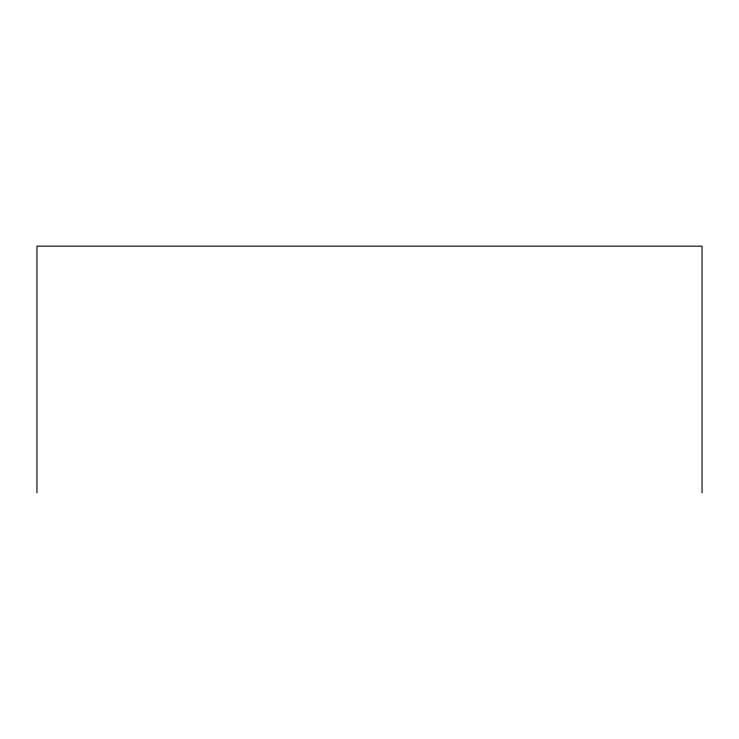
<?xml version="1.0" encoding="UTF-8"?>
<svg xmlns="http://www.w3.org/2000/svg" width="739" height="739" viewBox="0 0 739 739"><rect width="100%" height="100%" fill="white"/><g stroke="black" fill="none" stroke-linecap="round" stroke-linejoin="round"><path stroke-width="1.11" d="M702.05 492.839L702.05 246.161L36.95 246.161L36.95 492.839"/></g></svg>
